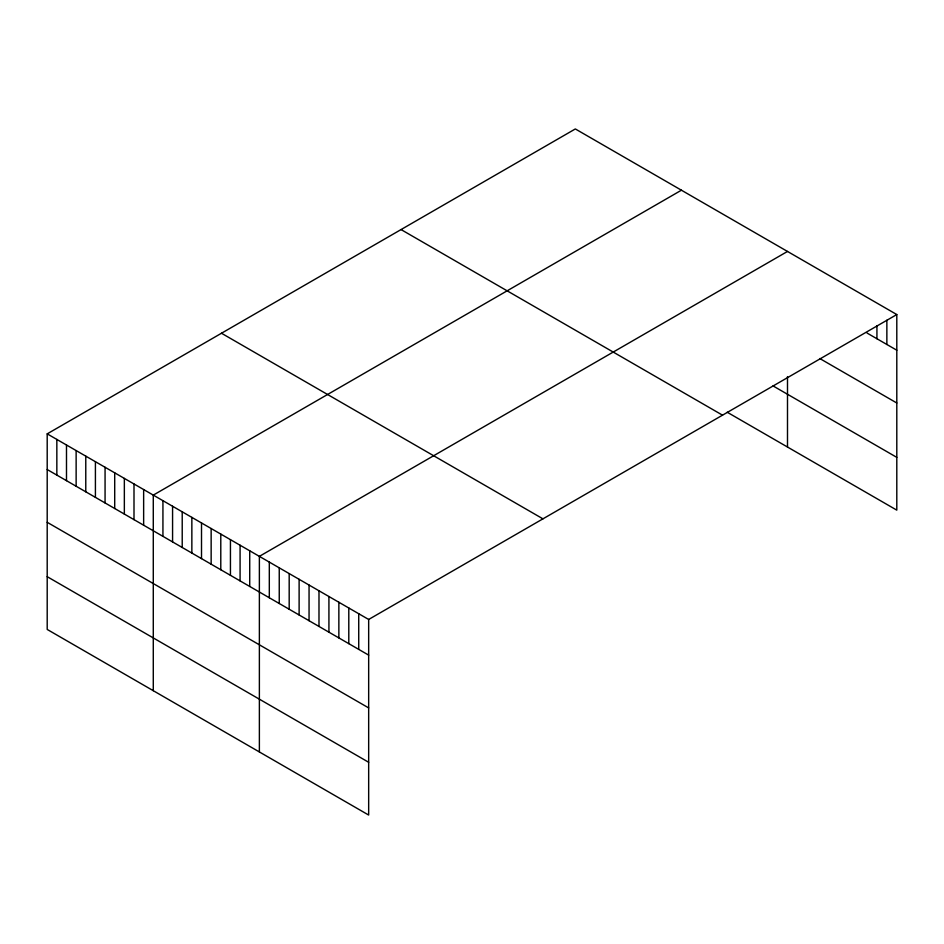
<?xml version="1.0" encoding="UTF-8"?>
<svg xmlns="http://www.w3.org/2000/svg" width="944" height="944" viewBox="0 0 944 944"><rect width="100%" height="100%" fill="white"/><g stroke="black" fill="none" stroke-linecap="round" stroke-linejoin="round"><path stroke-width="1.42" d="M47.2 433.862L368.667 619.465L368.667 815.05L47.2 629.447L47.2 433.862L575.333 128.95L896.8 314.553L896.8 510.138L727.222 412.233M681.415 190.204L153.282 495.116L153.282 690.701M787.497 251.446L259.376 556.358L259.376 751.943M368.667 619.465L896.8 314.553M866.993 333.008L896.8 350.212M819.793 358.531L896.8 402.994M773.03 385.907L896.8 457.368M401.047 229.569L722.514 415.171M221.486 333.244L542.953 518.846M47.2 469.534L368.667 655.124M47.2 522.303L368.667 707.906M47.2 576.678L368.667 762.28M886.864 320.228L886.864 344.477M876.929 325.904L876.929 338.743M787.497 376.585L787.497 447.031M358.732 613.73L358.732 649.389M348.796 607.995L348.796 643.655M338.861 602.248L338.861 637.92M328.925 596.514L328.925 632.185M318.989 590.779L318.989 626.45M309.054 585.044L309.054 620.704M299.118 579.309L299.118 614.969M289.183 573.574L289.183 609.234M279.247 567.828L279.247 603.499M269.311 562.093L269.311 597.764M249.723 550.789L249.723 586.46M240.083 545.219L240.083 580.89M230.442 539.649L230.442 575.321M220.79 534.092L220.79 569.751M211.149 528.522L211.149 564.182M201.509 522.952L201.509 558.612M191.856 517.383L191.856 553.054M182.216 511.813L182.216 547.485M172.575 506.244L172.575 541.915M162.934 500.674L162.934 536.345M143.641 489.547L143.641 525.206M134.001 483.977L134.001 519.637M124.348 478.407L124.348 514.079M114.708 472.838L114.708 508.509M105.067 467.268L105.067 502.94M95.415 461.699L95.415 497.37M85.774 456.141L85.774 491.8M76.134 450.571L76.134 486.231M66.493 445.002L66.493 480.661M56.841 439.432L56.841 475.103"/></g></svg>
